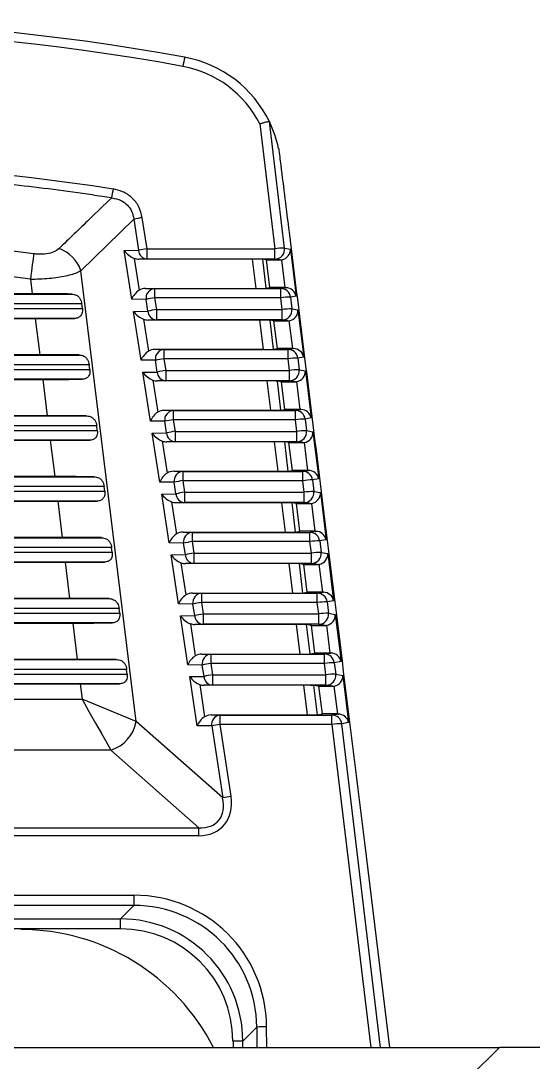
# Model space of a CAD drawing. Extents: x 16.7 to 113.1, y 4.5 to 84.5.
# Drawn here: x 54.2 to 54.721, y 39.931 to 40.991 of the extents above; entities that cross this region are included whole.
import ezdxf

# ---------------------------------------------------------------- set-up
doc = ezdxf.new("R2010")
doc.units = 0
doc.header["$MEASUREMENT"] = 0
doc.layers.add('OBJECT', color=7, linetype='CONTINUOUS')

msp = doc.modelspace()

# ---------------------------------------------------------------- linework, layer by layer
at = {"layer": 'OBJECT'}
for p, q in [((54.4429, 40.8865), (54.4582, 40.7595)), ((54.4681, 40.7602), (54.4526, 40.8889)), ((54.4526, 40.8889), (54.4527, 40.8889)), ((54.2608, 40.7371), (54.3147, 40.7895)), ((54.3147, 40.7895), (54.3195, 40.7579)), ((54.3281, 40.7595), (54.3233, 40.7911)), ((54.305, 40.7577), (54.3195, 40.7579)), ((54.3126, 40.7081), (54.305, 40.7577)), ((54.3281, 40.7595), (54.4582, 40.7595)), ((54.3281, 40.749), (54.3281, 40.7595)), ((54.4582, 40.749), (54.4582, 40.7595)), ((54.4681, 40.7602), (54.474, 40.7592)), ((54.474, 40.7592), (54.4799, 40.7112)), ((54.3151, 40.7497), (54.3201, 40.7172)), ((54.3281, 40.749), (54.3197, 40.7489)), ((54.4356, 40.7489), (54.3197, 40.7489)), ((54.4582, 40.749), (54.3281, 40.749)), ((54.4392, 40.7191), (54.4356, 40.7489)), ((54.4497, 40.7481), (54.4456, 40.7488)), ((54.4456, 40.7488), (54.4491, 40.7192)), ((54.4497, 40.7481), (54.4636, 40.7481)), ((54.4532, 40.7199), (54.4497, 40.7481)), ((54.4636, 40.7481), (54.4582, 40.749)), ((54.4688, 40.7199), (54.4653, 40.7483)), ((54.3171, 40.2783), (54.2608, 40.7371)), ((54.2095, 40.7285), (54.2114, 40.7135)), ((54.3267, 40.7191), (54.3358, 40.719)), ((54.3267, 40.7191), (54.4392, 40.7191)), ((54.3358, 40.719), (54.3358, 40.7095)), ((54.3358, 40.719), (54.4642, 40.719)), ((54.4491, 40.7192), (54.4532, 40.7199)), ((54.4688, 40.7199), (54.4532, 40.7199)), ((54.4642, 40.719), (54.4695, 40.7199)), ((54.4642, 40.7095), (54.4642, 40.719)), ((53.668, 40.7133), (54.2515, 40.7133)), ((54.2114, 40.7135), (53.7081, 40.7135)), ((54.3272, 40.7079), (54.3126, 40.7081)), ((54.329, 40.696), (54.3272, 40.7079)), ((54.3358, 40.7095), (54.3376, 40.6975)), ((54.4642, 40.7095), (54.3358, 40.7095)), ((54.4656, 40.6975), (54.4642, 40.7095)), ((54.4799, 40.7112), (54.4741, 40.7102)), ((54.4741, 40.7102), (54.4755, 40.6982)), ((53.6572, 40.6986), (54.2623, 40.6986)), ((54.2617, 40.7033), (53.6578, 40.7033)), ((54.2623, 40.6986), (54.2617, 40.7033)), ((54.3145, 40.6957), (54.329, 40.696)), ((54.3221, 40.6461), (54.3145, 40.6957)), ((54.3376, 40.6975), (54.3376, 40.687)), ((54.3376, 40.6975), (54.4656, 40.6975)), ((54.4656, 40.687), (54.4656, 40.6975)), ((54.4755, 40.6982), (54.4816, 40.6972)), ((54.4816, 40.6972), (54.4875, 40.6492)), ((54.2545, 40.6886), (53.665, 40.6886)), ((53.705, 40.6885), (54.2144, 40.6885)), ((54.2144, 40.6885), (54.219, 40.6515)), ((54.3246, 40.6877), (54.3296, 40.6552)), ((54.3376, 40.687), (54.3292, 40.6869)), ((54.443, 40.6869), (54.3292, 40.6869)), ((54.4656, 40.687), (54.3376, 40.687)), ((54.4466, 40.6571), (54.443, 40.6869)), ((54.4573, 40.6861), (54.453, 40.6868)), ((54.453, 40.6868), (54.4566, 40.6571)), ((54.4573, 40.6861), (54.4712, 40.6861)), ((54.4608, 40.6579), (54.4573, 40.6861)), ((54.4712, 40.6861), (54.4656, 40.687)), ((54.4764, 40.6579), (54.4729, 40.6863)), ((53.6604, 40.6513), (54.2591, 40.6513)), ((54.219, 40.6515), (53.7005, 40.6515)), ((54.3362, 40.6571), (54.3453, 40.6569)), ((54.3362, 40.6571), (54.4466, 40.6571)), ((54.3453, 40.6569), (54.3453, 40.6475)), ((54.3453, 40.6569), (54.4716, 40.6569)), ((54.4566, 40.6571), (54.4608, 40.6579)), ((54.4764, 40.6579), (54.4608, 40.6579)), ((54.4716, 40.6569), (54.4771, 40.6579)), ((54.4716, 40.6475), (54.4716, 40.6569)), ((54.2693, 40.6413), (53.6501, 40.6413)), ((54.2699, 40.6366), (54.2693, 40.6413)), ((54.3367, 40.6459), (54.3221, 40.6461)), ((54.3386, 40.634), (54.3367, 40.6459)), ((54.3453, 40.6475), (54.3472, 40.6356)), ((54.4716, 40.6475), (54.3453, 40.6475)), ((54.473, 40.6356), (54.4716, 40.6475)), ((54.4875, 40.6492), (54.4815, 40.6481)), ((54.4815, 40.6481), (54.483, 40.6363)), ((53.6496, 40.6366), (54.2699, 40.6366)), ((54.324, 40.6338), (54.3386, 40.634)), ((54.3317, 40.5841), (54.324, 40.6338)), ((54.3472, 40.6356), (54.3472, 40.625)), ((54.3472, 40.6356), (54.473, 40.6356)), ((54.473, 40.625), (54.473, 40.6356)), ((54.483, 40.6363), (54.4893, 40.6352)), ((54.4893, 40.6352), (54.4952, 40.5872)), ((54.2621, 40.6266), (53.6574, 40.6266)), ((53.6974, 40.6265), (54.222, 40.6265)), ((54.222, 40.6265), (54.2266, 40.5895)), ((54.3341, 40.6257), (54.3391, 40.5932)), ((54.3472, 40.625), (54.3387, 40.6249)), ((54.4505, 40.6249), (54.3387, 40.6249)), ((54.473, 40.625), (54.3472, 40.625)), ((54.454, 40.595), (54.4505, 40.6249)), ((54.4649, 40.6241), (54.4605, 40.6248)), ((54.4605, 40.6248), (54.464, 40.5951)), ((54.4649, 40.6241), (54.4788, 40.6241)), ((54.4684, 40.5959), (54.4649, 40.6241)), ((54.4788, 40.6241), (54.473, 40.625)), ((54.484, 40.5959), (54.4805, 40.6243)), ((53.6528, 40.5893), (54.2667, 40.5893)), ((54.2266, 40.5895), (53.6929, 40.5895)), ((54.3457, 40.595), (54.3548, 40.5949)), ((54.3457, 40.595), (54.454, 40.595)), ((54.3548, 40.5949), (54.3548, 40.5854)), ((54.3548, 40.5949), (54.4791, 40.5949)), ((54.464, 40.5951), (54.4684, 40.5959)), ((54.484, 40.5959), (54.4684, 40.5959)), ((54.4791, 40.5949), (54.4847, 40.5959)), ((54.4791, 40.5854), (54.4791, 40.5949)), ((54.2769, 40.5793), (53.6425, 40.5793)), ((54.2775, 40.5746), (54.2769, 40.5793)), ((54.3463, 40.5838), (54.3317, 40.5841)), ((54.3481, 40.572), (54.3463, 40.5838)), ((54.3548, 40.5854), (54.3567, 40.5736)), ((54.4791, 40.5854), (54.3548, 40.5854)), ((54.4805, 40.5736), (54.4791, 40.5854)), ((54.4952, 40.5872), (54.489, 40.5861)), ((54.489, 40.5861), (54.4904, 40.5743)), ((53.642, 40.5746), (54.2775, 40.5746)), ((54.3335, 40.5718), (54.3481, 40.572)), ((54.3412, 40.522), (54.3335, 40.5718)), ((54.3567, 40.5736), (54.3567, 40.5631)), ((54.3567, 40.5736), (54.4805, 40.5736)), ((54.4805, 40.5631), (54.4805, 40.5736)), ((54.4904, 40.5743), (54.4969, 40.5732)), ((54.4969, 40.5732), (54.5028, 40.5252)), ((54.2697, 40.5646), (53.6497, 40.5646)), ((53.6898, 40.5645), (54.2296, 40.5645)), ((54.2296, 40.5645), (54.2342, 40.5275)), ((54.3436, 40.5638), (54.3486, 40.5312)), ((54.3567, 40.5631), (54.3482, 40.5629)), ((54.4579, 40.5629), (54.3482, 40.5629)), ((54.4805, 40.5631), (54.3567, 40.5631)), ((54.4615, 40.533), (54.4579, 40.5629)), ((54.4725, 40.5621), (54.4679, 40.5629)), ((54.4679, 40.5629), (54.4715, 40.5331)), ((54.4725, 40.5621), (54.4864, 40.5621)), ((54.476, 40.5339), (54.4725, 40.5621)), ((54.4864, 40.5621), (54.4805, 40.5631)), ((54.4916, 40.5339), (54.4882, 40.5623)), ((53.6452, 40.5273), (54.2743, 40.5273)), ((54.2342, 40.5275), (53.6853, 40.5275)), ((54.3553, 40.533), (54.3644, 40.5329)), ((54.3553, 40.533), (54.4615, 40.533)), ((54.3644, 40.5329), (54.3644, 40.5234)), ((54.3644, 40.5329), (54.4865, 40.5329)), ((54.4715, 40.5331), (54.476, 40.5339)), ((54.4916, 40.5339), (54.476, 40.5339)), ((54.4865, 40.5329), (54.4923, 40.5339)), ((54.4865, 40.5234), (54.4865, 40.5329)), ((54.5028, 40.5252), (54.4964, 40.5241)), ((54.4964, 40.5241), (54.4978, 40.5123)), ((54.2845, 40.5173), (53.6349, 40.5173)), ((54.2851, 40.5126), (54.2845, 40.5173)), ((54.3558, 40.5218), (54.3412, 40.522)), ((54.3576, 40.51), (54.3558, 40.5218)), ((54.3644, 40.5234), (54.3662, 40.5116)), ((54.4865, 40.5234), (54.3644, 40.5234)), ((54.4879, 40.5116), (54.4865, 40.5234)), ((53.6343, 40.5126), (54.2851, 40.5126)), ((54.2773, 40.5026), (53.6421, 40.5026)), ((54.3431, 40.5098), (54.3576, 40.51)), ((54.3507, 40.46), (54.3431, 40.5098)), ((54.3662, 40.5116), (54.3662, 40.5011)), ((54.3662, 40.5116), (54.4879, 40.5116)), ((54.4879, 40.5011), (54.4879, 40.5116)), ((54.4978, 40.5123), (54.5045, 40.5112)), ((54.5045, 40.5112), (54.5104, 40.4632)), ((53.6822, 40.5025), (54.2373, 40.5025)), ((54.2373, 40.5025), (54.2418, 40.4655)), ((54.3531, 40.5018), (54.3581, 40.4691)), ((54.3662, 40.5011), (54.3577, 40.501)), ((54.4653, 40.501), (54.3577, 40.501)), ((54.4879, 40.5011), (54.3662, 40.5011)), ((54.4689, 40.471), (54.4653, 40.501)), ((54.4802, 40.5001), (54.4753, 40.5009)), ((54.4753, 40.5009), (54.4789, 40.4711)), ((54.4802, 40.5001), (54.494, 40.5001)), ((54.4836, 40.4719), (54.4802, 40.5001)), ((54.494, 40.5001), (54.4879, 40.5011)), ((54.4993, 40.4719), (54.4958, 40.5003)), ((54.3648, 40.471), (54.3739, 40.4708)), ((54.3648, 40.471), (54.4689, 40.471)), ((54.3739, 40.4708), (54.3739, 40.4614)), ((54.3739, 40.4708), (54.4939, 40.4708)), ((54.4789, 40.4711), (54.4836, 40.4719)), ((54.4993, 40.4719), (54.4836, 40.4719)), ((54.4939, 40.4708), (54.5, 40.4719)), ((54.4939, 40.4614), (54.4939, 40.4708)), ((53.6376, 40.4653), (54.2819, 40.4653)), ((54.2418, 40.4655), (53.6777, 40.4655)), ((54.3739, 40.4614), (54.3757, 40.4497)), ((54.4939, 40.4614), (54.3739, 40.4614)), ((54.4954, 40.4497), (54.4939, 40.4614)), ((54.5104, 40.4632), (54.5039, 40.4621)), ((54.5039, 40.4621), (54.5053, 40.4503)), ((53.6267, 40.4506), (54.2927, 40.4506)), ((54.2921, 40.4553), (53.6273, 40.4553)), ((54.2927, 40.4506), (54.2921, 40.4553)), ((54.3653, 40.4598), (54.3507, 40.46)), ((54.3671, 40.4481), (54.3653, 40.4598)), ((54.3757, 40.4497), (54.3757, 40.4391)), ((54.3757, 40.4497), (54.4954, 40.4497)), ((54.4954, 40.4391), (54.4954, 40.4497)), ((54.5053, 40.4503), (54.5121, 40.4492)), ((54.2849, 40.4406), (53.6345, 40.4406)), ((53.6746, 40.4405), (54.2449, 40.4405)), ((54.2449, 40.4405), (54.2494, 40.4035)), ((54.3526, 40.4479), (54.3671, 40.4481)), ((54.3602, 40.398), (54.3526, 40.4479)), ((54.3626, 40.4398), (54.3677, 40.4071)), ((54.3757, 40.4391), (54.3672, 40.439)), ((54.4954, 40.4391), (54.3757, 40.4391)), ((54.5016, 40.4381), (54.4954, 40.4391)), ((54.5121, 40.4492), (54.518, 40.4012)), ((54.4728, 40.439), (54.3672, 40.439)), ((54.4764, 40.4089), (54.4728, 40.439)), ((54.4878, 40.4381), (54.4828, 40.4389)), ((54.4828, 40.4389), (54.4864, 40.409)), ((54.4878, 40.4381), (54.5016, 40.4381)), ((54.4912, 40.4099), (54.4878, 40.4381)), ((54.5069, 40.4099), (54.5034, 40.4383)), ((54.3743, 40.4089), (54.3834, 40.4088)), ((54.3743, 40.4089), (54.4764, 40.4089)), ((54.3834, 40.4088), (54.3834, 40.3993)), ((54.3834, 40.4088), (54.5014, 40.4088)), ((54.4864, 40.409), (54.4912, 40.4099)), ((54.5069, 40.4099), (54.4912, 40.4099)), ((54.5014, 40.4088), (54.5076, 40.4099)), ((54.5014, 40.3993), (54.5014, 40.4088)), ((53.6299, 40.4033), (54.2895, 40.4033)), ((54.2494, 40.4035), (53.67, 40.4035)), ((54.3748, 40.3978), (54.3602, 40.398)), ((54.3766, 40.3861), (54.3748, 40.3978)), ((54.3834, 40.3993), (54.3852, 40.3877)), ((54.5014, 40.3993), (54.3834, 40.3993)), ((54.5028, 40.3877), (54.5014, 40.3993)), ((54.518, 40.4012), (54.5113, 40.4)), ((54.5113, 40.4), (54.5127, 40.3884)), ((53.6191, 40.3886), (54.3003, 40.3886)), ((54.2998, 40.3933), (53.6197, 40.3933)), ((54.3003, 40.3886), (54.2998, 40.3933)), ((54.3621, 40.3859), (54.3766, 40.3861)), ((54.3852, 40.3877), (54.3852, 40.3772)), ((54.3852, 40.3877), (54.5028, 40.3877)), ((54.5028, 40.3772), (54.5028, 40.3877)), ((54.5127, 40.3884), (54.5197, 40.3872)), ((54.5197, 40.3872), (54.5256, 40.3392)), ((54.2926, 40.3786), (53.6269, 40.3786)), ((53.667, 40.3785), (54.2525, 40.3785)), ((54.2525, 40.3785), (54.257, 40.3415)), ((54.3697, 40.3359), (54.3621, 40.3859)), ((54.3722, 40.3778), (54.3772, 40.3451)), ((54.3852, 40.3772), (54.3767, 40.377)), ((54.4802, 40.377), (54.3767, 40.377)), ((54.5028, 40.3772), (54.3852, 40.3772)), ((54.4838, 40.3469), (54.4802, 40.377)), ((54.4954, 40.3761), (54.4902, 40.3769)), ((54.4902, 40.3769), (54.4938, 40.347)), ((54.4954, 40.3761), (54.5093, 40.3761)), ((54.4988, 40.3479), (54.4954, 40.3761)), ((54.5093, 40.3761), (54.5028, 40.3772)), ((54.5145, 40.3479), (54.511, 40.3763)), ((54.3838, 40.3469), (54.3929, 40.3468)), ((54.3838, 40.3469), (54.4838, 40.3469)), ((54.3929, 40.3468), (54.3929, 40.3373)), ((54.3929, 40.3468), (54.5088, 40.3468)), ((54.4938, 40.347), (54.4988, 40.3479)), ((54.5145, 40.3479), (54.4988, 40.3479)), ((54.5088, 40.3468), (54.5152, 40.3479)), ((54.5088, 40.3373), (54.5088, 40.3468)), ((53.6223, 40.3413), (54.2971, 40.3413)), ((54.257, 40.3415), (53.6624, 40.3415)), ((54.3843, 40.3357), (54.3697, 40.3359)), ((54.3861, 40.3241), (54.3843, 40.3357)), ((54.3929, 40.3373), (54.3947, 40.3257)), ((54.5088, 40.3373), (54.3929, 40.3373)), ((54.5102, 40.3257), (54.5088, 40.3373)), ((54.5256, 40.3392), (54.5187, 40.338)), ((54.5187, 40.338), (54.5201, 40.3264)), ((53.6115, 40.3266), (54.308, 40.3266)), ((54.3074, 40.3313), (53.6121, 40.3313)), ((54.308, 40.3266), (54.3074, 40.3313)), ((54.3716, 40.3239), (54.3861, 40.3241)), ((54.3793, 40.2739), (54.3716, 40.3239)), ((54.3947, 40.3257), (54.3947, 40.3152)), ((54.3947, 40.3257), (54.5102, 40.3257)), ((54.5102, 40.3152), (54.5102, 40.3257)), ((54.5201, 40.3264), (54.5273, 40.3252)), ((54.5273, 40.3252), (54.5332, 40.2772)), ((54.3002, 40.3166), (53.6193, 40.3166)), ((53.6594, 40.3165), (54.2601, 40.3165)), ((54.2601, 40.3165), (54.262, 40.3011)), ((54.3817, 40.3159), (54.3867, 40.283)), ((54.3947, 40.3152), (54.3863, 40.3151)), ((54.4876, 40.3151), (54.3863, 40.3151)), ((54.5102, 40.3152), (54.3947, 40.3152)), ((54.4913, 40.2849), (54.4876, 40.3151)), ((54.503, 40.3141), (54.4976, 40.315)), ((54.4976, 40.315), (54.5012, 40.285)), ((54.503, 40.3141), (54.5169, 40.3141)), ((54.5065, 40.2859), (54.503, 40.3141)), ((54.5169, 40.3141), (54.5102, 40.3152)), ((54.5221, 40.2859), (54.5186, 40.3143)), ((53.6575, 40.3011), (54.262, 40.3011)), ((54.3171, 40.2783), (54.262, 40.3011)), ((54.3933, 40.2849), (54.4025, 40.2848)), ((54.3933, 40.2849), (54.4913, 40.2849)), ((54.4025, 40.2753), (54.4025, 40.2848)), ((54.4025, 40.2848), (54.5163, 40.2848)), ((54.5012, 40.285), (54.5065, 40.2859)), ((54.5221, 40.2859), (54.5065, 40.2859)), ((54.5163, 40.2848), (54.5228, 40.2859)), ((54.5163, 40.2753), (54.5163, 40.2848)), ((54.4051, 40.2005), (54.3171, 40.2783)), ((54.3939, 40.2737), (54.3793, 40.2739)), ((54.3939, 40.2737), (54.4051, 40.2005)), ((54.4137, 40.2021), (54.4025, 40.2753)), ((54.5163, 40.2753), (54.4025, 40.2753)), ((54.5163, 40.2753), (54.5557, 39.9465)), ((54.5332, 40.2772), (54.5262, 40.276)), ((54.5657, 39.9465), (54.5262, 40.276)), ((54.2913, 40.2492), (53.6281, 40.2492)), ((54.2913, 40.2492), (54.3807, 40.1701)), ((53.5388, 40.1701), (54.3807, 40.1701)), ((54.3807, 40.162), (54.3807, 40.1701)), ((54.3807, 40.162), (53.5388, 40.162)), ((54.5493, 40.1551), (54.5749, 39.9465)), ((53.6047, 40.1015), (54.3147, 40.1015)), ((54.3147, 40.1015), (54.3147, 40.091)), ((54.3147, 40.091), (53.6047, 40.091)), ((54.3147, 40.091), (54.301, 40.0773)), ((53.6185, 40.0773), (54.301, 40.0773)), ((54.301, 40.0673), (54.301, 40.0773)), ((54.301, 40.0673), (53.6185, 40.0673)), ((54.4255, 39.9528), (54.4399, 39.9671)), ((54.4399, 39.9671), (54.44, 39.9465)), ((54.4499, 39.9465), (54.4498, 39.9676)), ((54.4255, 39.9528), (54.4156, 39.9528)), ((54.4156, 39.9528), (54.4156, 39.9465)), ((54.4255, 39.9465), (54.4255, 39.9528)), ((53.5766, 39.9465), (54.6866, 39.9465)), ((54.6866, 39.9465), (54.6566, 39.9165)), ((55.5575, 39.9465), (54.6866, 39.9465))]:
    msp.add_line(p, q, dxfattribs=at)
at = {"layer": 'OBJECT', "flags": 128}
for points in [[(54.2127, 40.7543), (54.2125, 40.7521), (54.2122, 40.7496), (54.2118, 40.7466), (54.2114, 40.7434), (54.2109, 40.7399), (54.2105, 40.7362), (54.21, 40.7324), (54.2095, 40.7285)], [(54.262, 40.3011), (54.269, 40.2886), (54.2758, 40.2767), (54.2819, 40.2659), (54.2872, 40.2565), (54.2913, 40.2492)]]:
    msp.add_lwpolyline(points, dxfattribs=at)
at = {"layer": 'OBJECT'}
for centre, radius, start, end in [((53.9597, 38.7415), 2.25, 79.5863, 100.4137), ((53.9597, 38.742), 2.24, 79.5863, 100.4137), ((54.6049, 40.9033), 0.2439, 167.8963, 170.1241), ((54.3447, 40.8364), 0.12, 25.9218, 79.5863), ((54.3447, 40.8369), 0.11, 26.7863, 79.5863), ((54.3447, 40.8364), 0.12, 12.1071, 25.9218), ((55.0322, 40.7039), 0.7478, 171.0443, 171.7478), ((54.3395, 40.6788), 0.1135, 98.2264, 102.6392), ((53.9597, 38.7415), 2.0287, 82.8353, 97.1647), ((54.2267, 40.7257), 0.036, 18.4602, 70.6731), ((54.3444, 40.6472), 0.1135, 98.226, 102.6396), ((54.3288, 40.7582), 0.00928, 181.9162, 265.8072), ((54.4668, 40.7065), 0.0537, 88.6732, 99.288), ((54.4582, 40.759), 0.01, 270.078, 6.9898), ((53.9597, 38.7415), 2.0027, 82.8353, 97.1647), ((54.3367, 40.7094), 0.0096, 95.3139, 188.9534), ((54.4642, 40.709), 0.01, 6.9758, 89.9377), ((54.352, 40.5972), 0.1135, 98.2261, 102.6396), ((54.4728, 40.6565), 0.0537, 88.6741, 99.2875), ((54.3539, 40.5852), 0.1135, 98.2264, 102.6398), ((54.3383, 40.6963), 0.00928, 181.9162, 265.8074), ((54.4656, 40.697), 0.01, 270.0777, 6.9901), ((54.4743, 40.6445), 0.0537, 88.6744, 99.2868), ((54.3462, 40.6474), 0.0096, 95.3136, 188.9535), ((54.4716, 40.6469), 0.01, 6.9752, 89.9383), ((54.3616, 40.5351), 0.1135, 98.2266, 102.6391), ((54.4803, 40.5944), 0.0537, 88.6733, 99.2879), ((54.3634, 40.5232), 0.1135, 98.2262, 102.6395), ((54.3478, 40.6343), 0.00928, 181.9162, 265.8073), ((54.473, 40.635), 0.01, 270.0777, 6.99), ((54.4817, 40.5826), 0.0537, 88.6741, 99.2873), ((54.3557, 40.5853), 0.0096, 95.3138, 188.9534), ((54.479, 40.5849), 0.01, 6.9758, 89.9379), ((54.3711, 40.4731), 0.1135, 98.2263, 102.6394), ((54.4877, 40.5324), 0.0537, 88.6738, 99.2873), ((54.3729, 40.4613), 0.1135, 98.2263, 102.6395), ((54.3573, 40.5723), 0.00928, 181.9162, 265.8073), ((54.4805, 40.5731), 0.01, 270.0777, 6.99), ((54.4891, 40.5206), 0.0537, 88.6739, 99.2873), ((54.3653, 40.5233), 0.0096, 95.3139, 188.9533), ((54.4865, 40.5229), 0.01, 6.9756, 89.9381), ((54.4952, 40.4704), 0.0537, 88.6742, 99.287), ((54.3806, 40.4111), 0.1135, 98.2266, 102.6393), ((54.3824, 40.3993), 0.1135, 98.2263, 102.6394), ((54.3669, 40.5104), 0.00928, 181.916, 265.8075), ((54.4879, 40.5111), 0.01, 270.0777, 6.99), ((54.4966, 40.4586), 0.0537, 88.6737, 99.2875), ((54.3748, 40.4613), 0.0096, 95.3138, 188.9534), ((54.4939, 40.4608), 0.01, 6.9756, 89.9381), ((54.3901, 40.349), 0.1135, 98.2263, 102.6394), ((54.5026, 40.4084), 0.0537, 88.674, 99.2871), ((54.3919, 40.3373), 0.1135, 98.2262, 102.6396), ((54.504, 40.3966), 0.0537, 88.674, 99.2873), ((54.4953, 40.4491), 0.01, 270.0777, 6.9898), ((54.3764, 40.4484), 0.00928, 181.9162, 265.8073), ((54.3843, 40.3993), 0.0096, 95.3139, 188.9533), ((54.5014, 40.3988), 0.01, 6.9756, 89.9381), ((54.3997, 40.287), 0.1135, 98.2265, 102.6393), ((54.5101, 40.3463), 0.0537, 88.6741, 99.2871), ((54.4014, 40.2753), 0.1135, 98.2263, 102.6396), ((54.3859, 40.3864), 0.00928, 181.9161, 265.8071), ((54.5028, 40.3872), 0.01, 270.0777, 6.9898), ((54.5115, 40.3347), 0.0537, 88.674, 99.2872), ((54.3938, 40.3372), 0.0096, 95.3138, 188.9534), ((54.5088, 40.3368), 0.01, 6.9756, 89.9381), ((54.4092, 40.225), 0.1135, 98.2263, 102.6395), ((54.5175, 40.2843), 0.0537, 88.674, 99.2872), ((54.411, 40.2134), 0.1135, 98.2263, 102.6395), ((54.3954, 40.3244), 0.00928, 181.9162, 265.8073), ((54.5102, 40.3252), 0.01, 270.0777, 6.9898), ((54.5189, 40.2727), 0.0537, 88.674, 99.2872), ((54.4033, 40.2752), 0.0096, 95.3137, 188.9537), ((54.5163, 40.2748), 0.01, 6.9756, 89.9382), ((54.2803, 40.2849), 0.0374, 287.1839, 349.816), ((54.4187, 40.163), 0.1135, 98.2263, 102.6396), ((54.5249, 40.2223), 0.0537, 88.674, 99.2872), ((54.4299, 40.0897), 0.1135, 98.2263, 102.6395), ((54.1997, 39.8465), 0.22, 27.0357, 90), ((54.4479, 39.9098), 0.0578, 88.0801, 97.9797)]:
    msp.add_arc(centre, radius, start, end, dxfattribs=at)
for centre, major_axis, ratio, start_param, end_param in [((53.9597, 38.6758), (0, 2.1703), 0.999535, 6.128671, 6.4377), ((54.3136, 40.7588), (0.00979, -0.00828), 0.557988, 4.235556, 5.289967), ((54.4641, 40.758), (0.00734, 0.00707), 0.946913, 4.094356, 5.612792), ((54.3194, 40.7589), (0.0115, -0.0009), 0.862782, 4.392937, 4.799198), ((54.4355, 40.7488), (0.0101, 0), 0.008673, 0.053472, 1.565554), ((54.4636, 40.7581), (0.00989, -0.0016), 0.998514, 4.873219, 5.047119), ((54.3212, 40.7092), (0.00769, 0.00883), 0.591833, 1.09893, 2.153342), ((54.327, 40.7091), (0.0115, -0.0012), 0.861198, 1.691488, 2.30922), ((54.4391, 40.7192), (0.0101, 0), 0.00868, 4.719713, 6.231796), ((54.4688, 40.7199), (0.0101, 0), 0.008662, 4.713453, 4.783553), ((54.47, 40.7099), (0.00821, -0.00613), 0.948914, 0.789132, 2.237468), ((54.2114, 40.713), (0.0605, 0), 0.008662, 0.84693, 1.57186), ((54.3231, 40.6968), (0.00979, -0.00828), 0.557988, 4.235556, 5.289967), ((54.4717, 40.696), (0.00734, 0.00707), 0.946913, 4.094356, 5.612792), ((54.2144, 40.689), (0.0605, 0), 0.008662, 4.713453, 5.438383), ((54.3289, 40.6969), (0.0115, -0.0009), 0.862782, 4.392937, 4.799198), ((54.443, 40.6868), (0.0101, 0), 0.008673, 0.053472, 1.565554), ((54.4712, 40.6961), (0.00989, -0.0016), 0.998514, 4.873219, 5.047119), ((54.219, 40.651), (0.0605, 0), 0.008662, 0.84693, 1.57186), ((54.3307, 40.6471), (0.00769, 0.00883), 0.591833, 1.09893, 2.153342), ((54.3366, 40.6471), (0.0115, -0.0012), 0.861198, 1.691488, 2.30922), ((54.4465, 40.6571), (0.0101, 0), 0.00868, 4.719713, 6.231796), ((54.4764, 40.6579), (0.0101, 0), 0.008662, 4.713453, 4.783553), ((54.4776, 40.6479), (0.00821, -0.00613), 0.948914, 0.789132, 2.237468), ((54.3326, 40.6348), (0.00979, -0.00828), 0.557988, 4.235556, 5.289967), ((54.4793, 40.634), (0.00734, 0.00707), 0.946913, 4.094356, 5.612792), ((54.222, 40.627), (0.0605, 0), 0.008662, 4.713453, 5.438383), ((54.3384, 40.6349), (0.0115, -0.0009), 0.862782, 4.392937, 4.799198), ((54.4504, 40.6248), (0.0101, 0), 0.008673, 0.053472, 1.565554), ((54.4788, 40.6341), (0.00989, -0.0016), 0.998514, 4.873219, 5.047119), ((54.2266, 40.589), (0.0605, 0), 0.008662, 0.84693, 1.57186), ((54.3403, 40.5851), (0.00769, 0.00883), 0.591833, 1.09893, 2.153342), ((54.3461, 40.585), (0.0115, -0.0012), 0.861198, 1.691488, 2.30922), ((54.454, 40.5951), (0.0101, 0), 0.00868, 4.719713, 6.231796), ((54.484, 40.5959), (0.0101, 0), 0.008662, 4.713453, 4.783553), ((54.4852, 40.5859), (0.00821, -0.00613), 0.948914, 0.789132, 2.237468), ((54.3421, 40.5728), (0.00979, -0.00828), 0.557988, 4.235556, 5.289967), ((54.487, 40.572), (0.00734, 0.00707), 0.946913, 4.094356, 5.612792), ((54.2296, 40.565), (0.0605, 0), 0.008662, 4.713453, 5.438383), ((54.3479, 40.5729), (0.0115, -0.0009), 0.862782, 4.392937, 4.799198), ((54.4578, 40.5629), (0.0101, 0), 0.008673, 0.053472, 1.565554), ((54.4864, 40.5721), (0.00989, -0.0016), 0.998514, 4.873219, 5.047119), ((54.2343, 40.527), (0.0605, 0), 0.008662, 0.84693, 1.57186), ((54.3498, 40.5231), (0.00769, 0.00883), 0.591833, 1.09893, 2.153342), ((54.3556, 40.523), (0.0115, -0.0012), 0.861198, 1.691488, 2.30922), ((54.4614, 40.5331), (0.0101, 0), 0.00868, 4.719713, 6.231796), ((54.4916, 40.5339), (0.0101, 0), 0.008662, 4.713453, 4.783553), ((54.4929, 40.5239), (0.00821, -0.00613), 0.948914, 0.789132, 2.237468), ((54.2372, 40.503), (0.0605, 0), 0.008662, 4.713453, 5.438383), ((54.3516, 40.5109), (0.00979, -0.00828), 0.557988, 4.235556, 5.289967), ((54.4946, 40.51), (0.00734, 0.00707), 0.946913, 4.094356, 5.612792), ((54.3575, 40.511), (0.0115, -0.0009), 0.862782, 4.392937, 4.799198), ((54.4653, 40.5009), (0.0101, 0), 0.008673, 0.053472, 1.565554), ((54.494, 40.5101), (0.00989, -0.0016), 0.998514, 4.873219, 5.047119), ((54.3651, 40.461), (0.0115, -0.0012), 0.861198, 1.691488, 2.30922), ((54.4689, 40.4711), (0.0101, 0), 0.00868, 4.719713, 6.231796), ((54.4992, 40.4719), (0.0101, 0), 0.008662, 4.713453, 4.783553), ((54.5005, 40.4619), (0.00821, -0.00613), 0.948914, 0.789132, 2.237468), ((54.2419, 40.465), (0.0605, 0), 0.008662, 0.84693, 1.57186), ((54.3593, 40.4611), (0.00769, 0.00883), 0.591833, 1.09893, 2.153342), ((54.2448, 40.441), (0.0605, 0), 0.008662, 4.713453, 5.438383), ((54.3612, 40.4489), (0.00979, -0.00828), 0.557988, 4.235556, 5.289967), ((54.367, 40.449), (0.0115, -0.0009), 0.862782, 4.392937, 4.799198), ((54.5022, 40.448), (0.00734, 0.00707), 0.946913, 4.094356, 5.612792), ((54.4727, 40.4389), (0.0101, 0), 0.008673, 0.053472, 1.565554), ((54.5016, 40.4481), (0.00989, -0.0016), 0.998514, 4.873219, 5.047119), ((54.3747, 40.3989), (0.0115, -0.0012), 0.861198, 1.691488, 2.30922), ((54.4763, 40.409), (0.0101, 0), 0.00868, 4.719713, 6.231796), ((54.5069, 40.4099), (0.0101, 0), 0.008662, 4.713453, 4.783553), ((54.5081, 40.3999), (0.00821, -0.00613), 0.948914, 0.789132, 2.237468), ((54.2495, 40.403), (0.0605, 0), 0.008662, 0.84693, 1.57186), ((54.3688, 40.399), (0.00769, 0.00883), 0.591833, 1.09893, 2.153342), ((54.5098, 40.386), (0.00734, 0.00707), 0.946913, 4.094356, 5.612792), ((54.2524, 40.379), (0.0605, 0), 0.008662, 4.713453, 5.438383), ((54.3707, 40.3869), (0.00979, -0.00828), 0.557988, 4.235556, 5.289967), ((54.3765, 40.387), (0.0115, -0.0009), 0.862782, 4.392937, 4.799198), ((54.4801, 40.3769), (0.0101, 0), 0.008673, 0.053472, 1.565554), ((54.5093, 40.3861), (0.00989, -0.0016), 0.998514, 4.873219, 5.047119), ((54.3783, 40.337), (0.00769, 0.00883), 0.591833, 1.09893, 2.153342), ((54.3842, 40.3369), (0.0115, -0.0012), 0.861198, 1.691488, 2.30922), ((54.4837, 40.347), (0.0101, 0), 0.00868, 4.719713, 6.231796), ((54.5145, 40.3479), (0.0101, 0), 0.008662, 4.713453, 4.783553), ((54.5157, 40.3379), (0.00821, -0.00613), 0.948914, 0.789132, 2.237468), ((54.2571, 40.341), (0.0605, 0), 0.008662, 0.84693, 1.57186), ((54.3802, 40.325), (0.00979, -0.00828), 0.557988, 4.235556, 5.289967), ((54.5174, 40.324), (0.00734, 0.00707), 0.946913, 4.094356, 5.612792), ((54.26, 40.317), (0.0605, 0), 0.008662, 4.713453, 5.438383), ((54.386, 40.3251), (0.0115, -0.0009), 0.862782, 4.392937, 4.799198), ((54.4876, 40.315), (0.0101, 0), 0.008673, 0.053472, 1.565554), ((54.5169, 40.3241), (0.00989, -0.0016), 0.998514, 4.873219, 5.047119), ((54.3879, 40.275), (0.00769, 0.00883), 0.591833, 1.09893, 2.153342), ((54.3937, 40.2749), (0.0115, -0.0012), 0.861198, 1.691488, 2.30922), ((54.4912, 40.285), (0.0101, 0), 0.00868, 4.719713, 6.231796), ((54.5221, 40.2859), (0.0101, 0), 0.008662, 4.713453, 4.783553), ((54.5233, 40.2759), (0.00821, -0.00613), 0.948914, 0.789132, 2.237468), ((54.366, 40.2096), (0.0395, -0.0379), 0.729911, 5.63306, 7.044586), ((54.366, 40.2091), (0.0343, -0.0324), 0.634863, 5.627906, 7.039432), ((54.3143, 39.9666), (0.1299, 0.0387), 0.994537, 5.999728, 7.562929), ((54.3143, 39.9661), (0.1188, 0.0407), 0.993756, 5.959345, 7.522545), ((54.3001, 39.9519), (0.089, 0.089), 0.993631, 5.501585, 7.064785), ((54.3001, 39.9519), (0.0819, 0.0819), 0.992433, 5.501585, 7.064785)]:
    msp.add_ellipse(centre, major_axis=major_axis, ratio=ratio, start_param=start_param, end_param=end_param, dxfattribs=at)
for points, knots in [([(54.4526, 40.8889), (54.4525, 40.8889), (54.4521, 40.8889), (54.4503, 40.8885), (54.4478, 40.8879), (54.4452, 40.8872), (54.4436, 40.8867), (54.443, 40.8865), (54.4429, 40.8865)], [0, 0, 0, 0, 0.219278, 0.438506, 0.659243, 0.882986, 0.985831, 1, 1, 1, 1]), ([(54.4621, 40.8616), (54.4628, 40.8559), (54.4663, 40.8274), (54.4811, 40.7081), (54.5095, 40.4783), (54.535, 40.2712), (54.5493, 40.1551)], [0, 0, 0, 0, 0.024148, 0.120739, 0.507103, 1, 1, 1, 1]), ([(54.2922, 40.8112), (54.2856, 40.8122), (54.2527, 40.8173), (54.1423, 40.8313), (54.0309, 40.8374), (53.9197, 40.8368), (53.8085, 40.8341), (53.7046, 40.821), (53.6272, 40.8112)], [0, 0, 0, 0, 0.029968, 0.149857, 0.5, 0.529967, 0.649857, 1, 1, 1, 1]), ([(54.2922, 40.8112), (54.2846, 40.804), (54.2667, 40.7869), (54.2489, 40.7696), (54.2386, 40.7596)], [0, 0, 0, 0, 0.422663, 1, 1, 1, 1]), ([(54.2922, 40.8112), (54.2955, 40.8106), (54.3014, 40.8095), (54.3084, 40.8043), (54.3131, 40.7976), (54.3141, 40.7923), (54.3147, 40.7895)], [0, 0, 0, 0, 0.2953353, 0.5247159, 0.7544597, 1, 1, 1, 1]), ([(54.3233, 40.7911), (54.3223, 40.7949), (54.3205, 40.8025), (54.3131, 40.8118), (54.3038, 40.818), (54.2968, 40.8196), (54.2936, 40.8203)], [0, 0, 0, 0, 0.261879, 0.524406, 0.776419, 1, 1, 1, 1]), ([(54.2386, 40.7596), (54.237, 40.7584), (54.2339, 40.756), (54.2262, 40.7541), (54.2188, 40.7537), (54.2143, 40.7541), (54.2127, 40.7543)], [0, 0, 0, 0, 0.288931, 0.578767, 0.851943, 1, 1, 1, 1]), ([(54.2095, 40.7285), (54.216, 40.7287), (54.2289, 40.729), (54.2461, 40.7317), (54.2561, 40.7347), (54.26, 40.7367), (54.2608, 40.7371)], [0, 0, 0, 0, 0.3073987, 0.6149239, 0.9206477, 1, 1, 1, 1]), ([(54.2515, 40.7133), (54.2531, 40.7132), (54.2558, 40.7128), (54.2588, 40.7105), (54.2605, 40.7077), (54.2614, 40.7053), (54.2616, 40.7038), (54.2617, 40.7033)], [0, 0, 0, 0, 0.3459343, 0.5774792, 0.7673162, 0.9280038, 1, 1, 1, 1]), ([(54.2623, 40.6986), (54.2623, 40.6977), (54.2625, 40.6959), (54.2619, 40.6934), (54.2608, 40.6911), (54.2586, 40.6893), (54.2563, 40.6887), (54.2547, 40.6886), (54.2545, 40.6886)], [0, 0, 0, 0, 0.150357, 0.300707, 0.45223, 0.658978, 0.942856, 1, 1, 1, 1]), ([(54.2591, 40.6513), (54.2607, 40.6512), (54.2634, 40.6508), (54.2664, 40.6485), (54.2682, 40.6457), (54.269, 40.6433), (54.2692, 40.6418), (54.2693, 40.6413)], [0, 0, 0, 0, 0.345935, 0.577479, 0.767317, 0.928003, 1, 1, 1, 1]), ([(54.2699, 40.6366), (54.27, 40.6357), (54.2701, 40.6339), (54.2695, 40.6314), (54.2684, 40.6291), (54.2662, 40.6273), (54.2639, 40.6267), (54.2624, 40.6266), (54.2621, 40.6266)], [0, 0, 0, 0, 0.150357, 0.300707, 0.452229, 0.658977, 0.942856, 1, 1, 1, 1]), ([(54.2667, 40.5893), (54.2683, 40.5892), (54.271, 40.5888), (54.274, 40.5865), (54.2758, 40.5837), (54.2766, 40.5813), (54.2769, 40.5798), (54.2769, 40.5793)], [0, 0, 0, 0, 0.345935, 0.577479, 0.767317, 0.928004, 1, 1, 1, 1]), ([(54.2775, 40.5746), (54.2776, 40.5737), (54.2777, 40.5719), (54.2771, 40.5694), (54.276, 40.5671), (54.2738, 40.5653), (54.2715, 40.5647), (54.27, 40.5646), (54.2697, 40.5646)], [0, 0, 0, 0, 0.150357, 0.300706, 0.45223, 0.658978, 0.942856, 1, 1, 1, 1]), ([(54.2743, 40.5273), (54.2759, 40.5272), (54.2786, 40.5268), (54.2816, 40.5245), (54.2834, 40.5217), (54.2842, 40.5193), (54.2845, 40.5178), (54.2845, 40.5173)], [0, 0, 0, 0, 0.345934, 0.577479, 0.767316, 0.928003, 1, 1, 1, 1]), ([(54.2851, 40.5126), (54.2852, 40.5117), (54.2853, 40.5099), (54.2848, 40.5074), (54.2836, 40.5051), (54.2814, 40.5033), (54.2791, 40.5027), (54.2776, 40.5026), (54.2773, 40.5026)], [0, 0, 0, 0, 0.150357, 0.300706, 0.452229, 0.658978, 0.942857, 1, 1, 1, 1]), ([(54.2819, 40.4653), (54.2835, 40.4652), (54.2862, 40.4648), (54.2892, 40.4625), (54.291, 40.4597), (54.2919, 40.4573), (54.2921, 40.4558), (54.2921, 40.4553)], [0, 0, 0, 0, 0.345934, 0.577479, 0.767316, 0.928004, 1, 1, 1, 1]), ([(54.2927, 40.4506), (54.2928, 40.4497), (54.2929, 40.4479), (54.2924, 40.4454), (54.2912, 40.4431), (54.2891, 40.4413), (54.2867, 40.4407), (54.2852, 40.4406), (54.2849, 40.4406)], [0, 0, 0, 0, 0.1503571, 0.3007062, 0.4522295, 0.6589779, 0.9428572, 1, 1, 1, 1]), ([(54.2895, 40.4033), (54.2911, 40.4032), (54.2938, 40.4028), (54.2968, 40.4005), (54.2986, 40.3977), (54.2995, 40.3953), (54.2997, 40.3938), (54.2998, 40.3933)], [0, 0, 0, 0, 0.3459346, 0.5774777, 0.7673165, 0.9280037, 1, 1, 1, 1]), ([(54.3003, 40.3886), (54.3004, 40.3877), (54.3005, 40.3859), (54.3, 40.3834), (54.2988, 40.3811), (54.2967, 40.3793), (54.2943, 40.3787), (54.2928, 40.3786), (54.2926, 40.3786)], [0, 0, 0, 0, 0.150357, 0.300705, 0.452229, 0.658977, 0.942856, 1, 1, 1, 1]), ([(54.2971, 40.3413), (54.2987, 40.3412), (54.3015, 40.3408), (54.3044, 40.3385), (54.3062, 40.3357), (54.3071, 40.3333), (54.3073, 40.3318), (54.3074, 40.3313)], [0, 0, 0, 0, 0.3459347, 0.5774779, 0.7673168, 0.9280034, 1, 1, 1, 1]), ([(54.308, 40.3266), (54.308, 40.3257), (54.3081, 40.3239), (54.3076, 40.3214), (54.3064, 40.3191), (54.3043, 40.3173), (54.302, 40.3167), (54.3004, 40.3166), (54.3002, 40.3166)], [0, 0, 0, 0, 0.150357, 0.300705, 0.452229, 0.658977, 0.942856, 1, 1, 1, 1])]:
    msp.add_open_spline(points, degree=3, knots=knots, dxfattribs=at)

doc.saveas('drawing.dxf')
